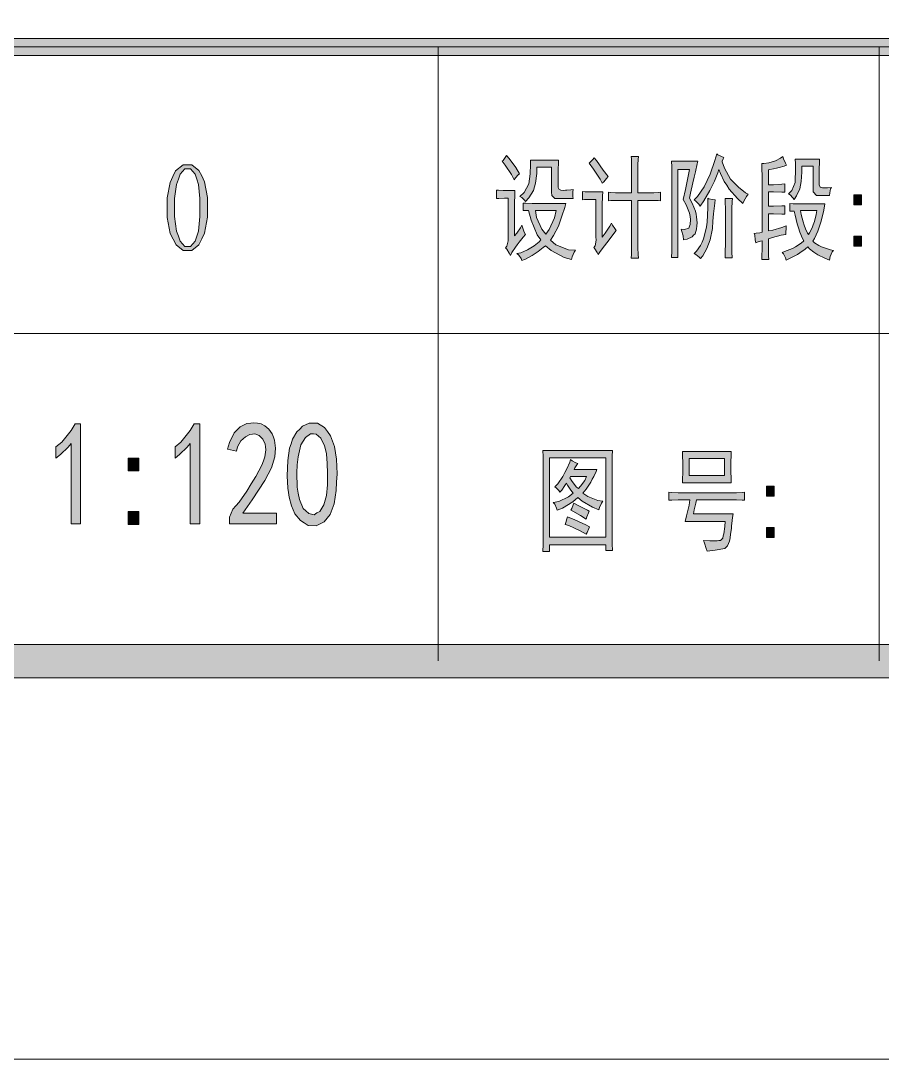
# Model space of a CAD drawing. Header units: millimetres. Extents: x 803 to 707111, y 130 to 2706464.
# Drawn here: x 701643 to 704239, y 2635190 to 2638319 of the extents above; entities that cross this region are included whole.
import ezdxf

# ---------------------------------------------------------------- set-up
doc = ezdxf.new("R2010")
doc.units = ezdxf.units.MM

msp = doc.modelspace()

# ---------------------------------------------------------------- hatches: boundary and pattern name
h = msp.add_hatch(color=0)
h.dxf.hatch_style = 2
h.paths.add_polyline_path([(699906.3, 2638214.7), (699906.3, 2638266.2), (705910.7, 2638266.2), (705910.7, 2638214.7)])
h = msp.add_hatch(color=0)
h.dxf.hatch_style = 2
h.paths.add_polyline_path([(703106.6, 2637913.3), (703114.8, 2637904.3), (703134.5, 2637876.8), (703146.1, 2637857.9), (703142.3, 2637854.5), (703134.1, 2637845.5), (703130.3, 2637840.3), (703121.7, 2637855.8), (703103.2, 2637883.7), (703093.8, 2637895.7), (703096.8, 2637898.3), (703103.2, 2637907.3)])
h = msp.add_hatch(color=0)
h.dxf.hatch_style = 2
h.paths.add_polyline_path([(703371.5, 2637906.4), (703378, 2637897.8), (703398.6, 2637869.5), (703412.8, 2637849.7), (703408.5, 2637844.2), (703399.9, 2637834.3), (703395.6, 2637829.6), (703389.1, 2637842.4), (703369.4, 2637872.5), (703356.1, 2637890.1), (703359.5, 2637893.5), (703367.3, 2637901.7)])
h = msp.add_hatch(color=0)
h.dxf.hatch_style = 2
h.paths.add_polyline_path([(703484, 2637801.2), (703484, 2637868.6), (703484, 2637881.9), (703483.2, 2637903), (703482.7, 2637910.7), (703504.2, 2637910.7), (703503.8, 2637901.7), (703502.9, 2637886.2), (703502.9, 2637879.4), (703502.9, 2637801.2), (703544.6, 2637801.2), (703550.6, 2637801.2), (703563.9, 2637801.7), (703571.2, 2637802.5), (703571.2, 2637776.8), (703563.5, 2637777.6), (703550.6, 2637778), (703545.9, 2637778), (703502.9, 2637778), (703502.9, 2637642.8), (703502.9, 2637634.6), (703503.8, 2637615.3), (703504.2, 2637603.7), (703482.7, 2637603.7), (703483.2, 2637615.3), (703484, 2637634.2), (703484, 2637641.5), (703484, 2637778), (703444.1, 2637778), (703436.8, 2637778), (703421.3, 2637777.6), (703414.1, 2637776.8), (703414.1, 2637802.5), (703421.3, 2637801.7), (703435.5, 2637801.2), (703442.4, 2637801.2)])
h = msp.add_hatch(color=0)
h.dxf.hatch_style = 2
h.paths.add_polyline_path([(703756.7, 2637894.4), (703763.5, 2637874.6), (703782.4, 2637842.4), (703794.4, 2637830), (703806.5, 2637817.5), (703827.1, 2637801.2), (703835.7, 2637796.9), (703830.5, 2637790.1), (703822.4, 2637775.9), (703819.4, 2637768.6), (703802.6, 2637784.1), (703778.1, 2637811.5), (703770.8, 2637823.6), (703763.1, 2637835.1), (703751.5, 2637859.2), (703747.2, 2637871.2), (703743.8, 2637861.3), (703733.5, 2637836.4), (703726.6, 2637821.8), (703719.7, 2637807.7), (703701.7, 2637776.8), (703690.5, 2637760.4), (703686.7, 2637766.5), (703677.2, 2637775.9), (703672.5, 2637779.3), (703682.8, 2637789.6), (703702.6, 2637818.8), (703712, 2637838.2), (703721, 2637857.5), (703735.2, 2637897.8), (703740.4, 2637918.4), (703744.2, 2637915.4), (703754.9, 2637909.9), (703761.4, 2637907.7), (703759.7, 2637903), (703757.1, 2637896.5)])
h = msp.add_hatch(color=0)
h.dxf.hatch_style = 2
h.paths.add_polyline_path([(703951.2, 2637883.7), (703943.9, 2637881.5), (703928.4, 2637877.2), (703920.2, 2637875.5), (703911.7, 2637873.4), (703900.1, 2637870.8), (703896.2, 2637869.9), (703896.2, 2637825.3), (703911.7, 2637825.3), (703936.6, 2637826.6), (703946, 2637828.3), (703946, 2637802.5), (703936.6, 2637802.9), (703911.7, 2637803.8), (703896.2, 2637803.8), (703896.2, 2637760.4), (703911.7, 2637760.4), (703936.6, 2637761.3), (703946, 2637761.7), (703946, 2637736.4), (703936.6, 2637736.8), (703911.7, 2637737.7), (703896.2, 2637737.7), (703896.2, 2637686.2), (703909.5, 2637688.7), (703936.6, 2637696.5), (703949.9, 2637701.2), (703949.4, 2637694.3), (703949, 2637681.4), (703949, 2637675.4), (703934.8, 2637672.9), (703908.7, 2637666), (703896.2, 2637661.7), (703896.2, 2637638.9), (703896.2, 2637630.8), (703896.6, 2637611), (703897.5, 2637599.9), (703876, 2637599.9), (703876.5, 2637611), (703876.9, 2637630.8), (703876.9, 2637638.9), (703876.9, 2637656.5), (703872.2, 2637655.3), (703862.3, 2637651.8), (703858, 2637649.7), (703856.7, 2637659.1), (703855, 2637673.3), (703853.7, 2637678), (703858.9, 2637678.9), (703870.4, 2637680.6), (703876.9, 2637682.3), (703876.9, 2637839), (703876.9, 2637850.2), (703876.5, 2637875.5), (703876, 2637888.8), (703882, 2637888.8), (703897.9, 2637891.4), (703907.4, 2637894.4), (703917.2, 2637897), (703933.1, 2637905.1), (703940, 2637910.7), (703942.1, 2637903), (703947.7, 2637889.7)])
h = msp.add_hatch(color=0)
h.dxf.hatch_style = 2
h.paths.add_polyline_path([(704050.3, 2637902.6), (704049.9, 2637892.3), (704049.5, 2637873.4), (704049.5, 2637864.8), (704049.5, 2637830.9), (704049.5, 2637824.8), (704052.5, 2637817.5), (704055.9, 2637816.7), (704059.4, 2637815.4), (704074.4, 2637815.8), (704086, 2637817.1), (704083.8, 2637812.4), (704081.3, 2637800.4), (704080.8, 2637793.1), (704049.5, 2637793.1), (704040.9, 2637793.1), (704031.4, 2637804.2), (704031, 2637815.8), (704031, 2637880.7), (703996.7, 2637880.7), (703996.7, 2637863.1), (703994.5, 2637834.7), (703992.8, 2637824), (703990.7, 2637813.3), (703980.8, 2637791.8), (703973.5, 2637780.6), (703969.6, 2637785.3), (703961.9, 2637794.4), (703957.2, 2637798.2), (703966.6, 2637807.7), (703976.9, 2637831.7), (703977.3, 2637846.3), (703977.8, 2637860.9), (703977.8, 2637888.8), (703977.3, 2637902.6)])
h = msp.add_hatch(color=0)
h.paths.add_polyline_path([(702145.3, 2637627.3), (702132.5, 2637627.3), (702111, 2637644.5), (702102, 2637661.3), (702093, 2637678), (702084.4, 2637726.1), (702084.4, 2637757), (702084.4, 2637785.8), (702093, 2637832.1), (702101.5, 2637849.7), (702109.7, 2637867.4), (702132, 2637885.4), (702145.3, 2637885.4), (702158.6, 2637885.4), (702180.1, 2637868.2), (702188.7, 2637851.5), (702196.9, 2637834.3), (702205.4, 2637787.1), (702205.4, 2637757), (702205.4, 2637727), (702196.9, 2637679.3), (702188.7, 2637662.1), (702180.1, 2637644.5), (702158.6, 2637627.3)])
h.paths.add_polyline_path([(702145.3, 2637873.4), (702137.2, 2637873.4), (702123.4, 2637857.5), (702117.9, 2637841.6), (702112.3, 2637825.7), (702106.7, 2637783.6), (702106.7, 2637757), (702106.7, 2637729.1), (702112.3, 2637685.7), (702117.9, 2637670.3), (702123.4, 2637654.8), (702137.2, 2637639.4), (702145.3, 2637639.4), (702154.4, 2637639.4), (702168.1, 2637654.8), (702173.2, 2637670.3), (702178.4, 2637685.7), (702183.1, 2637729.1), (702183.1, 2637757), (702183.1, 2637783.6), (702178.4, 2637825.7), (702173.7, 2637841.6), (702169, 2637857.5), (702154.8, 2637873.4)])
h = msp.add_hatch(color=0)
h.dxf.hatch_style = 2
h.paths.add_polyline_path([(703260.8, 2637783.6), (703252.2, 2637783.6), (703243.2, 2637793.1), (703242.7, 2637802.5), (703242.7, 2637878.1), (703198.1, 2637878.1), (703198.1, 2637859.2), (703194.7, 2637829.6), (703191.6, 2637818.8), (703188.2, 2637807.7), (703174, 2637785.3), (703163.7, 2637774.2), (703161.6, 2637778.9), (703153.4, 2637787.1), (703147.4, 2637790.1), (703159.9, 2637801.7), (703174.5, 2637828.3), (703176.2, 2637842.9), (703177.9, 2637857.9), (703179.2, 2637886.2), (703178.8, 2637899.6), (703263.8, 2637899.6), (703263.4, 2637891.4), (703262.9, 2637871.2), (703262.9, 2637859.2), (703262.9, 2637822.7), (703262.9, 2637817.1), (703265.5, 2637810.7), (703268.5, 2637809.8), (703271.1, 2637809), (703279.2, 2637808.1), (703284.4, 2637808.5), (703289.1, 2637809), (703300.7, 2637809.8), (703307.6, 2637810.7), (703306.3, 2637803.8), (703306.3, 2637790.1), (703307.6, 2637783.6)])
h = msp.add_hatch(color=0)
h.dxf.hatch_style = 2
h.paths.add_polyline_path([(703683.7, 2637895.7), (703681.5, 2637888.4), (703676, 2637864.3), (703672.5, 2637847.6), (703668.7, 2637831.3), (703661.8, 2637799.5), (703658.3, 2637784.9), (703666.1, 2637769.5), (703676, 2637745.4), (703678.1, 2637736.8), (703679.8, 2637728.2), (703681.1, 2637710.6), (703680.2, 2637701.2), (703679.8, 2637691.7), (703675.1, 2637677.6), (703670.8, 2637672.9), (703666.5, 2637668.1), (703651.5, 2637661.3), (703640.7, 2637659.1), (703639, 2637671.1), (703634.7, 2637687.5), (703633, 2637691.7), (703643.3, 2637690.5), (703656.2, 2637694.3), (703658.8, 2637699.9), (703660.9, 2637705.1), (703661.8, 2637720.1), (703660.1, 2637729.5), (703658.8, 2637739), (703648, 2637764.7), (703639, 2637780.6), (703645.9, 2637810.7), (703655.8, 2637855.8), (703658.3, 2637871.2), (703623.6, 2637871.2), (703623.6, 2637606.3), (703604.2, 2637606.3), (703605.1, 2637624.8), (703605.5, 2637656.5), (703605.5, 2637669.9), (703605.5, 2637830.9), (703605.5, 2637846.3), (703605.1, 2637878.9), (703604.2, 2637895.7)])
h = msp.add_hatch(color=0)
h.dxf.hatch_style = 2
h.paths.add_polyline_path([(703132, 2637807.7), (703131.5, 2637795.6), (703131.1, 2637768.6), (703131.1, 2637753.6), (703131.1, 2637671.1), (703137.6, 2637679.3), (703148.7, 2637695.6), (703153.4, 2637703.8), (703155.2, 2637696.9), (703159.9, 2637682.7), (703163.7, 2637675.4), (703156.9, 2637667.3), (703144.9, 2637651.8), (703139.3, 2637644.1), (703133.7, 2637636.8), (703123.4, 2637620.5), (703119.1, 2637611.9), (703115.2, 2637619.2), (703107.9, 2637630.8), (703103.6, 2637634.6), (703107.9, 2637640.2), (703111.8, 2637655.7), (703111.8, 2637666), (703111.8, 2637784.9), (703101.1, 2637784.9), (703083.5, 2637784.1), (703076.6, 2637783.6), (703076.6, 2637809), (703083, 2637808.5), (703096.8, 2637807.7), (703103.6, 2637807.7)])
h = msp.add_hatch(color=0)
h.dxf.hatch_style = 2
h.paths.add_polyline_path([(703396.9, 2637803.8), (703396, 2637790.9), (703395.6, 2637763.9), (703395.6, 2637749.7), (703395.6, 2637667.3), (703404.2, 2637678.9), (703417.9, 2637699.9), (703423.1, 2637709.4), (703426.1, 2637703.8), (703433.4, 2637693), (703437.2, 2637687.5), (703408.9, 2637649.7), (703402.5, 2637641.1), (703389.6, 2637623.5), (703383.6, 2637614.5), (703380.1, 2637620.5), (703373.3, 2637631.6), (703370.3, 2637636.4), (703373.7, 2637641.5), (703376.7, 2637657.8), (703376.3, 2637668.6), (703376.3, 2637780.6), (703362.5, 2637780.6), (703342.3, 2637780.2), (703335.9, 2637779.3), (703335.9, 2637805.1), (703344.1, 2637804.2), (703355.2, 2637803.8), (703358.2, 2637803.8)])
h = msp.add_hatch(color=0)
h.dxf.hatch_style = 2
h.paths.add_polyline_path([(703736.1, 2637779.3), (703734.3, 2637769.5), (703730.5, 2637737.3), (703729.2, 2637715.4), (703727.5, 2637693.5), (703721, 2637658.7), (703715.9, 2637645.8), (703710.7, 2637632.9), (703698.7, 2637611), (703691.4, 2637602.4), (703687.1, 2637607.2), (703677.2, 2637614.5), (703672.5, 2637617.5), (703679.8, 2637624.8), (703691.8, 2637641.9), (703696.1, 2637651.8), (703700.4, 2637661.7), (703706.9, 2637684.9), (703709.4, 2637698.2), (703711.6, 2637711.9), (703713.7, 2637755.3), (703713.7, 2637784.9), (703716.7, 2637782.8), (703727.9, 2637780.2)])
h = msp.add_hatch(color=0)
h.dxf.hatch_style = 2
h.paths.add_polyline_path([(703788, 2637783.6), (703786.7, 2637774.2), (703785.9, 2637753.6), (703785.9, 2637742.8), (703785.9, 2637652.2), (703785.9, 2637645.8), (703786.3, 2637622.2), (703786.7, 2637605), (703765.7, 2637605), (703766.1, 2637623.5), (703766.5, 2637647.5), (703766.5, 2637654), (703766.5, 2637742.8), (703766.5, 2637752.3), (703766.1, 2637772.9), (703765.7, 2637783.6)])
h = msp.add_hatch(color=0)
h.dxf.hatch_style = 2
h.paths.add_polyline_path([(704177, 2637764.7), (704153.8, 2637764.7), (704153.8, 2637794.4), (704177, 2637794.4)])
h = msp.add_hatch(color=0)
h.paths.add_polyline_path([(703157.3, 2637769.9), (703165.5, 2637769.5), (703183.9, 2637768.6), (703193.8, 2637768.6), (703285.2, 2637768.6), (703282.2, 2637756.6), (703273.7, 2637730), (703268.5, 2637715.4), (703263.4, 2637700.8), (703248.8, 2637672), (703239.7, 2637657.8), (703255.6, 2637643.7), (703293.4, 2637628.6), (703314.4, 2637628.2), (703310.6, 2637622.2), (703304.6, 2637608), (703302.4, 2637599.9), (703280.5, 2637605.9), (703241.5, 2637626.9), (703224.3, 2637641.5), (703217.8, 2637636.4), (703202, 2637624.3), (703192.9, 2637617.9), (703183.9, 2637611.5), (703164.2, 2637601.2), (703153.4, 2637596.9), (703151.3, 2637602.4), (703144, 2637612.7), (703138.4, 2637617.5), (703149.6, 2637620), (703170.6, 2637628.6), (703180.5, 2637634.6), (703190.4, 2637641.1), (703205, 2637653.1), (703210.1, 2637659.1), (703198.9, 2637674.6), (703180.9, 2637718.8), (703173.6, 2637747.1), (703157.3, 2637747.1)])
h.paths.add_polyline_path([(703225.6, 2637676.7), (703235.4, 2637690.5), (703251.3, 2637725.2), (703256.9, 2637747.1), (703193.8, 2637747.1), (703197.7, 2637726.1), (703213.1, 2637690.9)])
h = msp.add_hatch(color=0)
h.paths.add_polyline_path([(704066.7, 2637767.3), (704063.6, 2637748.4), (704055.5, 2637714.9), (704050.3, 2637700.3), (704045.2, 2637685.7), (704035.3, 2637663.4), (704030.2, 2637655.3), (704034.9, 2637650.5), (704047.8, 2637641.9), (704056.3, 2637638.1), (704064.9, 2637634.6), (704083, 2637628.6), (704092, 2637626.9), (704088.5, 2637622.6), (704082.1, 2637608.5), (704080, 2637598.2), (704066.2, 2637603.7), (704045.6, 2637613.6), (704039.2, 2637617.9), (704032.7, 2637622.2), (704020.3, 2637632.1), (704014.7, 2637637.7), (704007, 2637630.8), (703991.1, 2637619.6), (703983.4, 2637615.3), (703976.1, 2637611), (703959.3, 2637602.4), (703949.9, 2637598.2), (703948.2, 2637605), (703942.1, 2637616.6), (703937.9, 2637621.3), (703945.1, 2637623.5), (703960.6, 2637629.5), (703969.2, 2637633.4), (703977.8, 2637637.7), (703994.5, 2637649.2), (704002.7, 2637656.5), (703998.8, 2637663.4), (703990.7, 2637682.7), (703986.4, 2637695.6), (703982.5, 2637707.6), (703976.5, 2637733), (703974.3, 2637745.8), (703970.9, 2637745.8), (703964, 2637745.8), (703961, 2637745.8), (703961, 2637768.6), (703970.9, 2637767.7), (703988.9, 2637767.3), (703997.5, 2637767.3)])
h.paths.add_polyline_path([(703992.8, 2637747.1), (703994.5, 2637735.5), (704000.5, 2637713.6), (704004.4, 2637702.9), (704008.3, 2637692.6), (704014.3, 2637678.9), (704016.8, 2637675.4), (704020.3, 2637680.2), (704027.6, 2637694.8), (704031, 2637704.6), (704034.9, 2637714.1), (704040.5, 2637735.5), (704042.2, 2637747.1), (703997.5, 2637747.1)])
h = msp.add_hatch(color=0)
h.dxf.hatch_style = 2
h.paths.add_polyline_path([(704177, 2637640.2), (704153.8, 2637640.2), (704153.8, 2637669.9), (704177, 2637669.9)])
h = msp.add_hatch(color=0)
h.dxf.hatch_style = 2
h.paths.add_polyline_path([(701795, 2637045.2), (701786, 2637034), (701762.8, 2637012.1), (701749.1, 2637001.4), (701749.1, 2637034.9), (701766.7, 2637049.9), (701795, 2637084.7), (701806.6, 2637104.8), (701823.3, 2637104.8), (701823.3, 2636803.4), (701795, 2636803.4)])
h = msp.add_hatch(color=0)
h.dxf.hatch_style = 2
h.paths.add_polyline_path([(702153.9, 2637045.2), (702144.9, 2637034), (702121.7, 2637012.1), (702108, 2637001.4), (702108, 2637034.9), (702125.2, 2637049.9), (702153.9, 2637084.7), (702165.5, 2637104.8), (702182.3, 2637104.8), (702182.3, 2636803.4), (702153.9, 2636803.4)])
h = msp.add_hatch(color=0)
h.dxf.hatch_style = 2
h.paths.add_polyline_path([(702272, 2636810.7), (702272.4, 2636823.6), (702282.3, 2636847.2), (702291.3, 2636858), (702300.8, 2636868.3), (702323.9, 2636901.3), (702337.7, 2636923.7), (702351.9, 2636946), (702369.9, 2636980.3), (702374.2, 2636992.8), (702378.5, 2637005.2), (702381.5, 2637026.3), (702380.6, 2637034.9), (702379.3, 2637043.4), (702372.9, 2637058), (702367.3, 2637063.6), (702361.7, 2637069.6), (702348.4, 2637074.4), (702341.1, 2637073.5), (702333.8, 2637072.6), (702320.1, 2637065.3), (702313.2, 2637059.3), (702306.3, 2637053.3), (702296.5, 2637034.9), (702293, 2637022.4), (702266.4, 2637028), (702272, 2637048.2), (702286.2, 2637077.4), (702295.2, 2637086.4), (702303.8, 2637095.8), (702324.4, 2637105.7), (702336.4, 2637106.6), (702343.3, 2637107.4), (702356.1, 2637107), (702361.7, 2637105.7), (702367.3, 2637104.4), (702378.9, 2637098.4), (702384.9, 2637093.7), (702390.5, 2637088.5), (702400.4, 2637074.4), (702404.2, 2637064.5), (702408.1, 2637055), (702411.1, 2637031.8), (702409.8, 2637018.1), (702409, 2637004.8), (702398.2, 2636972.2), (702388.3, 2636953.3), (702378.5, 2636934.4), (702340.7, 2636875.6), (702312.4, 2636835.2), (702413.2, 2636835.2), (702413.2, 2636803.4), (702272, 2636803.4)])
h = msp.add_hatch(color=0)
h.paths.add_polyline_path([(702447.2, 2636970.9), (702447.6, 2636994.1), (702453.2, 2637031), (702457.5, 2637044.3), (702462.2, 2637058), (702475.1, 2637080.4), (702483.7, 2637088.9), (702491.8, 2637098), (702512.4, 2637106.6), (702524.9, 2637106.6), (702537.3, 2637106.6), (702558.4, 2637094.1), (702567.8, 2637081.2), (702576.8, 2637068.8), (702588.9, 2637036.6), (702591.4, 2637017.2), (702594.4, 2636997.9), (702596.1, 2636953.7), (702594.9, 2636928.8), (702594, 2636903.9), (702587.1, 2636863.1), (702581.1, 2636847.2), (702575.1, 2636831.8), (702557.1, 2636809.4), (702545.1, 2636803.4), (702533.5, 2636797.4), (702509.4, 2636798.7), (702497.4, 2636806), (702485.8, 2636813.7), (702468.6, 2636833.5), (702463.9, 2636845.5), (702459.2, 2636858), (702451.9, 2636883.7), (702449.7, 2636897.5), (702447.6, 2636910.8), (702446.3, 2636947.7)])
h.paths.add_polyline_path([(702476.4, 2636981.2), (702474.6, 2636957.1), (702475.9, 2636914.2), (702479.4, 2636895.3), (702482.8, 2636876.9), (702494.4, 2636849.8), (702502.6, 2636842.1), (702510.7, 2636834.3), (702527, 2636830.9), (702535.6, 2636836.1), (702543.8, 2636840.8), (702556.2, 2636860.1), (702560.1, 2636874.3), (702563.9, 2636888.9), (702567.8, 2636920.6), (702567.8, 2636937.4), (702567.8, 2636954.6), (702566.5, 2636985.9), (702565.7, 2636999.6), (702564.4, 2637013.8), (702558.4, 2637039.1), (702552.8, 2637050.7), (702547.6, 2637061.9), (702533.5, 2637073.9), (702524.9, 2637074.4), (702516.3, 2637074.8), (702500.8, 2637063.6), (702494, 2637052.5), (702487.5, 2637040.9), (702478.5, 2637005.7)])
h = msp.add_hatch(color=0)
h.dxf.hatch_style = 2
h.paths.add_polyline_path([(701998.5, 2636963.2), (701966.3, 2636963.2), (701966.3, 2637001.4), (701998.5, 2637001.4)])
h = msp.add_hatch(color=0)
h.paths.add_polyline_path([(703426.5, 2637024.1), (703425.6, 2637007.4), (703425.2, 2636970), (703425.2, 2636949.8), (703425.2, 2636805.2), (703425.2, 2636784.5), (703425.6, 2636743.3), (703426.5, 2636722.7), (703405.9, 2636722.7), (703405.9, 2636740.3), (703236.7, 2636740.3), (703236.7, 2636720.1), (703216.6, 2636720.1), (703217, 2636741.2), (703217.4, 2636784.5), (703217.4, 2636806.9), (703217.4, 2636949.8), (703217.4, 2636969.6), (703217, 2637006.5), (703216.6, 2637024.1)])
h.paths.add_polyline_path([(703405.9, 2636763.5), (703405.9, 2637002.7), (703236.7, 2637002.7), (703236.7, 2636763.5)])
h = msp.add_hatch(color=0)
h.paths.add_polyline_path([(703321.7, 2636985), (703318.7, 2636981.2), (703313.2, 2636972.2), (703310.6, 2636967.4), (703378.8, 2636967.4), (703376.7, 2636961.4), (703370.3, 2636946.4), (703365.5, 2636937.8), (703360.8, 2636928.8), (703346.6, 2636908.2), (703337.2, 2636895.7), (703352.2, 2636885.9), (703382.3, 2636873.4), (703396.9, 2636871.7), (703393.4, 2636865.3), (703387.4, 2636852.8), (703384.9, 2636845.9), (703366, 2636853.2), (703334.6, 2636871.7), (703321.7, 2636882.4), (703307.1, 2636869.6), (703275.8, 2636850.7), (703259.1, 2636844.7), (703257.8, 2636850.7), (703252.2, 2636862.3), (703247.9, 2636867.4), (703264.2, 2636870.8), (703293.8, 2636885), (703307.6, 2636895.7), (703300.7, 2636904.8), (703290.4, 2636919.4), (703287.4, 2636925.8), (703283.1, 2636918.9), (703273.2, 2636905.2), (703268.1, 2636898.8), (703264.6, 2636903.9), (703256.9, 2636912.1), (703253, 2636914.6), (703261.6, 2636924.1), (703276.2, 2636945.5), (703282.2, 2636957.6), (703288.7, 2636969.2), (703297.3, 2636988.9), (703299.4, 2636997.1), (703304.6, 2636993.6), (703315.7, 2636987.6)])
h.paths.add_polyline_path([(703297.7, 2636941.7), (703305, 2636930.5), (703318.3, 2636914.2), (703323.9, 2636909.5), (703330.3, 2636916.4), (703342.8, 2636934.4), (703348.4, 2636946), (703299.4, 2636946)])
h = msp.add_hatch(color=0)
h.paths.add_polyline_path([(703784.1, 2637021.5), (703783.7, 2637011.2), (703782.9, 2636988.5), (703782.9, 2636975.6), (703782.9, 2636962.7), (703783.7, 2636938.2), (703784.1, 2636927.1), (703637.3, 2636927.1), (703637.7, 2636936.5), (703638.2, 2636958.9), (703638.2, 2636971.7), (703638.2, 2636985), (703637.7, 2637010), (703637.3, 2637021.5)])
h.paths.add_polyline_path([(703764, 2636948.6), (703764, 2637000.1), (703657.5, 2637000.1), (703657.5, 2636948.6)])
h = msp.add_hatch(color=0)
h.dxf.hatch_style = 2
h.paths.add_polyline_path([(703913.8, 2636886.3), (703890.6, 2636886.3), (703890.6, 2636916.4), (703913.8, 2636916.4)])
h = msp.add_hatch(color=0)
h.dxf.hatch_style = 2
h.paths.add_polyline_path([(703790.2, 2636897), (703799.6, 2636897), (703817.2, 2636897.9), (703824.5, 2636898.8), (703824.5, 2636874.3), (703817.2, 2636875.1), (703799.6, 2636875.6), (703790.2, 2636875.6), (703679.8, 2636875.6), (703677.7, 2636866.1), (703672.9, 2636845.1), (703670.4, 2636833.9), (703790.2, 2636833.9), (703788.4, 2636822.8), (703786.3, 2636804.7), (703785.4, 2636797.4), (703785, 2636789.7), (703782.4, 2636772.1), (703781.1, 2636761.4), (703779.4, 2636751.1), (703773.4, 2636736.9), (703768.7, 2636733), (703764.4, 2636729.2), (703735.6, 2636723.6), (703711.2, 2636721.4), (703709, 2636729.2), (703703.9, 2636744.6), (703700.9, 2636752.8), (703719.3, 2636751.9), (703742.1, 2636751.9), (703747.2, 2636752.8), (703751.9, 2636753.2), (703758.4, 2636760.5), (703759.7, 2636766.9), (703761.4, 2636773.4), (703764.4, 2636795.3), (703765.7, 2636810.7), (703645, 2636810.7), (703649.8, 2636827), (703657.1, 2636859.3), (703659.2, 2636875.6), (703635.2, 2636875.6), (703624.4, 2636875.6), (703604.7, 2636875.1), (703595.7, 2636874.3), (703595.7, 2636898.8), (703604.7, 2636897.9), (703624.4, 2636897), (703635.2, 2636897)])
h = msp.add_hatch(color=0)
h.dxf.hatch_style = 2
h.paths.add_polyline_path([(701998.5, 2636801.7), (701966.3, 2636801.7), (701966.3, 2636840.4), (701998.5, 2636840.4)])
h = msp.add_hatch(color=0)
h.dxf.hatch_style = 2
h.paths.add_polyline_path([(703309.7, 2636866.1), (703326.9, 2636856.7), (703350.5, 2636844.7), (703356.5, 2636841.6), (703353.9, 2636836.5), (703349.2, 2636824), (703347.1, 2636817.6), (703329.9, 2636828.3), (703306.7, 2636841.6), (703300.7, 2636844.7), (703303.3, 2636849.4), (703307.6, 2636860.1)])
h = msp.add_hatch(color=0)
h.dxf.hatch_style = 2
h.paths.add_polyline_path([(703290.4, 2636824), (703312.7, 2636815.5), (703346.2, 2636800.4), (703357.4, 2636794.4), (703354.8, 2636789.3), (703349.6, 2636777.7), (703347.1, 2636771.7), (703326.5, 2636782.8), (703294.7, 2636797.9), (703283.5, 2636801.3), (703285.2, 2636806.9), (703289.1, 2636818)])
h = msp.add_hatch(color=0)
h.dxf.hatch_style = 2
h.paths.add_polyline_path([(703913.8, 2636762.2), (703890.6, 2636762.2), (703890.6, 2636791.8), (703913.8, 2636791.8)])
h = msp.add_hatch(color=0)
h.dxf.hatch_style = 2
h.paths.add_polyline_path([(609149.4, 2636339.7), (609249, 2636439.8), (705860.9, 2636439.8), (705960.9, 2636339.7)])

# ---------------------------------------------------------------- linework, layer by layer
at = {"color": 0, "lineweight": 0}
for points in [[(707110.7, 2635190), (707110.7, 2706463.7), (606199.4, 2706463.7), (606199.4, 2635190)], [(699906.3, 2638214.7), (699906.3, 2638266.2), (705910.7, 2638266.2), (705910.7, 2638214.7)], [(703106.6, 2637913.3), (703114.8, 2637904.3), (703134.5, 2637876.8), (703146.1, 2637857.9), (703142.3, 2637854.5), (703134.1, 2637845.5), (703130.3, 2637840.3), (703121.7, 2637855.8), (703103.2, 2637883.7), (703093.8, 2637895.7), (703096.8, 2637898.3), (703103.2, 2637907.3)], [(703371.5, 2637906.4), (703378, 2637897.8), (703398.6, 2637869.5), (703412.8, 2637849.7), (703408.5, 2637844.2), (703399.9, 2637834.3), (703395.6, 2637829.6), (703389.1, 2637842.4), (703369.4, 2637872.5), (703356.1, 2637890.1), (703359.5, 2637893.5), (703367.3, 2637901.7)], [(703484, 2637801.2), (703484, 2637868.6), (703484, 2637881.9), (703483.2, 2637903), (703482.7, 2637910.7), (703504.2, 2637910.7), (703503.8, 2637901.7), (703502.9, 2637886.2), (703502.9, 2637879.4), (703502.9, 2637801.2), (703544.6, 2637801.2), (703550.6, 2637801.2), (703563.9, 2637801.7), (703571.2, 2637802.5), (703571.2, 2637776.8), (703563.5, 2637777.6), (703550.6, 2637778), (703545.9, 2637778), (703502.9, 2637778), (703502.9, 2637642.8), (703502.9, 2637634.6), (703503.8, 2637615.3), (703504.2, 2637603.7), (703482.7, 2637603.7), (703483.2, 2637615.3), (703484, 2637634.2), (703484, 2637641.5), (703484, 2637778), (703444.1, 2637778), (703436.8, 2637778), (703421.3, 2637777.6), (703414.1, 2637776.8), (703414.1, 2637802.5), (703421.3, 2637801.7), (703435.5, 2637801.2), (703442.4, 2637801.2)], [(703756.7, 2637894.4), (703763.5, 2637874.6), (703782.4, 2637842.4), (703794.4, 2637830), (703806.5, 2637817.5), (703827.1, 2637801.2), (703835.7, 2637796.9), (703830.5, 2637790.1), (703822.4, 2637775.9), (703819.4, 2637768.6), (703802.6, 2637784.1), (703778.1, 2637811.5), (703770.8, 2637823.6), (703763.1, 2637835.1), (703751.5, 2637859.2), (703747.2, 2637871.2), (703743.8, 2637861.3), (703733.5, 2637836.4), (703726.6, 2637821.8), (703719.7, 2637807.7), (703701.7, 2637776.8), (703690.5, 2637760.4), (703686.7, 2637766.5), (703677.2, 2637775.9), (703672.5, 2637779.3), (703682.8, 2637789.6), (703702.6, 2637818.8), (703712, 2637838.2), (703721, 2637857.5), (703735.2, 2637897.8), (703740.4, 2637918.4), (703744.2, 2637915.4), (703754.9, 2637909.9), (703761.4, 2637907.7), (703759.7, 2637903), (703757.1, 2637896.5)], [(703951.2, 2637883.7), (703943.9, 2637881.5), (703928.4, 2637877.2), (703920.2, 2637875.5), (703911.7, 2637873.4), (703900.1, 2637870.8), (703896.2, 2637869.9), (703896.2, 2637825.3), (703911.7, 2637825.3), (703936.6, 2637826.6), (703946, 2637828.3), (703946, 2637802.5), (703936.6, 2637802.9), (703911.7, 2637803.8), (703896.2, 2637803.8), (703896.2, 2637760.4), (703911.7, 2637760.4), (703936.6, 2637761.3), (703946, 2637761.7), (703946, 2637736.4), (703936.6, 2637736.8), (703911.7, 2637737.7), (703896.2, 2637737.7), (703896.2, 2637686.2), (703909.5, 2637688.7), (703936.6, 2637696.5), (703949.9, 2637701.2), (703949.4, 2637694.3), (703949, 2637681.4), (703949, 2637675.4), (703934.8, 2637672.9), (703908.7, 2637666), (703896.2, 2637661.7), (703896.2, 2637638.9), (703896.2, 2637630.8), (703896.6, 2637611), (703897.5, 2637599.9), (703876, 2637599.9), (703876.5, 2637611), (703876.9, 2637630.8), (703876.9, 2637638.9), (703876.9, 2637656.5), (703872.2, 2637655.3), (703862.3, 2637651.8), (703858, 2637649.7), (703856.7, 2637659.1), (703855, 2637673.3), (703853.7, 2637678), (703858.9, 2637678.9), (703870.4, 2637680.6), (703876.9, 2637682.3), (703876.9, 2637839), (703876.9, 2637850.2), (703876.5, 2637875.5), (703876, 2637888.8), (703882, 2637888.8), (703897.9, 2637891.4), (703907.4, 2637894.4), (703917.2, 2637897), (703933.1, 2637905.1), (703940, 2637910.7), (703942.1, 2637903), (703947.7, 2637889.7)], [(704050.3, 2637902.6), (704049.9, 2637892.3), (704049.5, 2637873.4), (704049.5, 2637864.8), (704049.5, 2637830.9), (704049.5, 2637824.8), (704052.5, 2637817.5), (704055.9, 2637816.7), (704059.4, 2637815.4), (704074.4, 2637815.8), (704086, 2637817.1), (704083.8, 2637812.4), (704081.3, 2637800.4), (704080.8, 2637793.1), (704049.5, 2637793.1), (704040.9, 2637793.1), (704031.4, 2637804.2), (704031, 2637815.8), (704031, 2637880.7), (703996.7, 2637880.7), (703996.7, 2637863.1), (703994.5, 2637834.7), (703992.8, 2637824), (703990.7, 2637813.3), (703980.8, 2637791.8), (703973.5, 2637780.6), (703969.6, 2637785.3), (703961.9, 2637794.4), (703957.2, 2637798.2), (703966.6, 2637807.7), (703976.9, 2637831.7), (703977.3, 2637846.3), (703977.8, 2637860.9), (703977.8, 2637888.8), (703977.3, 2637902.6)], [(702145.3, 2637627.3), (702132.5, 2637627.3), (702111, 2637644.5), (702102, 2637661.3), (702093, 2637678), (702084.4, 2637726.1), (702084.4, 2637757), (702084.4, 2637785.8), (702093, 2637832.1), (702101.5, 2637849.7), (702109.7, 2637867.4), (702132, 2637885.4), (702145.3, 2637885.4), (702158.6, 2637885.4), (702180.1, 2637868.2), (702188.7, 2637851.5), (702196.9, 2637834.3), (702205.4, 2637787.1), (702205.4, 2637757), (702205.4, 2637727), (702196.9, 2637679.3), (702188.7, 2637662.1), (702180.1, 2637644.5), (702158.6, 2637627.3)], [(702145.3, 2637873.4), (702137.2, 2637873.4), (702123.4, 2637857.5), (702117.9, 2637841.6), (702112.3, 2637825.7), (702106.7, 2637783.6), (702106.7, 2637757), (702106.7, 2637729.1), (702112.3, 2637685.7), (702117.9, 2637670.3), (702123.4, 2637654.8), (702137.2, 2637639.4), (702145.3, 2637639.4), (702154.4, 2637639.4), (702168.1, 2637654.8), (702173.2, 2637670.3), (702178.4, 2637685.7), (702183.1, 2637729.1), (702183.1, 2637757), (702183.1, 2637783.6), (702178.4, 2637825.7), (702173.7, 2637841.6), (702169, 2637857.5), (702154.8, 2637873.4)], [(703260.8, 2637783.6), (703252.2, 2637783.6), (703243.2, 2637793.1), (703242.7, 2637802.5), (703242.7, 2637878.1), (703198.1, 2637878.1), (703198.1, 2637859.2), (703194.7, 2637829.6), (703191.6, 2637818.8), (703188.2, 2637807.7), (703174, 2637785.3), (703163.7, 2637774.2), (703161.6, 2637778.9), (703153.4, 2637787.1), (703147.4, 2637790.1), (703159.9, 2637801.7), (703174.5, 2637828.3), (703176.2, 2637842.9), (703177.9, 2637857.9), (703179.2, 2637886.2), (703178.8, 2637899.6), (703263.8, 2637899.6), (703263.4, 2637891.4), (703262.9, 2637871.2), (703262.9, 2637859.2), (703262.9, 2637822.7), (703262.9, 2637817.1), (703265.5, 2637810.7), (703268.5, 2637809.8), (703271.1, 2637809), (703279.2, 2637808.1), (703284.4, 2637808.5), (703289.1, 2637809), (703300.7, 2637809.8), (703307.6, 2637810.7), (703306.3, 2637803.8), (703306.3, 2637790.1), (703307.6, 2637783.6)], [(703683.7, 2637895.7), (703681.5, 2637888.4), (703676, 2637864.3), (703672.5, 2637847.6), (703668.7, 2637831.3), (703661.8, 2637799.5), (703658.3, 2637784.9), (703666.1, 2637769.5), (703676, 2637745.4), (703678.1, 2637736.8), (703679.8, 2637728.2), (703681.1, 2637710.6), (703680.2, 2637701.2), (703679.8, 2637691.7), (703675.1, 2637677.6), (703670.8, 2637672.9), (703666.5, 2637668.1), (703651.5, 2637661.3), (703640.7, 2637659.1), (703639, 2637671.1), (703634.7, 2637687.5), (703633, 2637691.7), (703643.3, 2637690.5), (703656.2, 2637694.3), (703658.8, 2637699.9), (703660.9, 2637705.1), (703661.8, 2637720.1), (703660.1, 2637729.5), (703658.8, 2637739), (703648, 2637764.7), (703639, 2637780.6), (703645.9, 2637810.7), (703655.8, 2637855.8), (703658.3, 2637871.2), (703623.6, 2637871.2), (703623.6, 2637606.3), (703604.2, 2637606.3), (703605.1, 2637624.8), (703605.5, 2637656.5), (703605.5, 2637669.9), (703605.5, 2637830.9), (703605.5, 2637846.3), (703605.1, 2637878.9), (703604.2, 2637895.7)], [(703132, 2637807.7), (703131.5, 2637795.6), (703131.1, 2637768.6), (703131.1, 2637753.6), (703131.1, 2637671.1), (703137.6, 2637679.3), (703148.7, 2637695.6), (703153.4, 2637703.8), (703155.2, 2637696.9), (703159.9, 2637682.7), (703163.7, 2637675.4), (703156.9, 2637667.3), (703144.9, 2637651.8), (703139.3, 2637644.1), (703133.7, 2637636.8), (703123.4, 2637620.5), (703119.1, 2637611.9), (703115.2, 2637619.2), (703107.9, 2637630.8), (703103.6, 2637634.6), (703107.9, 2637640.2), (703111.8, 2637655.7), (703111.8, 2637666), (703111.8, 2637784.9), (703101.1, 2637784.9), (703083.5, 2637784.1), (703076.6, 2637783.6), (703076.6, 2637809), (703083, 2637808.5), (703096.8, 2637807.7), (703103.6, 2637807.7)], [(703396.9, 2637803.8), (703396, 2637790.9), (703395.6, 2637763.9), (703395.6, 2637749.7), (703395.6, 2637667.3), (703404.2, 2637678.9), (703417.9, 2637699.9), (703423.1, 2637709.4), (703426.1, 2637703.8), (703433.4, 2637693), (703437.2, 2637687.5), (703408.9, 2637649.7), (703402.5, 2637641.1), (703389.6, 2637623.5), (703383.6, 2637614.5), (703380.1, 2637620.5), (703373.3, 2637631.6), (703370.3, 2637636.4), (703373.7, 2637641.5), (703376.7, 2637657.8), (703376.3, 2637668.6), (703376.3, 2637780.6), (703362.5, 2637780.6), (703342.3, 2637780.2), (703335.9, 2637779.3), (703335.9, 2637805.1), (703344.1, 2637804.2), (703355.2, 2637803.8), (703358.2, 2637803.8)], [(703736.1, 2637779.3), (703734.3, 2637769.5), (703730.5, 2637737.3), (703729.2, 2637715.4), (703727.5, 2637693.5), (703721, 2637658.7), (703715.9, 2637645.8), (703710.7, 2637632.9), (703698.7, 2637611), (703691.4, 2637602.4), (703687.1, 2637607.2), (703677.2, 2637614.5), (703672.5, 2637617.5), (703679.8, 2637624.8), (703691.8, 2637641.9), (703696.1, 2637651.8), (703700.4, 2637661.7), (703706.9, 2637684.9), (703709.4, 2637698.2), (703711.6, 2637711.9), (703713.7, 2637755.3), (703713.7, 2637784.9), (703716.7, 2637782.8), (703727.9, 2637780.2)], [(703788, 2637783.6), (703786.7, 2637774.2), (703785.9, 2637753.6), (703785.9, 2637742.8), (703785.9, 2637652.2), (703785.9, 2637645.8), (703786.3, 2637622.2), (703786.7, 2637605), (703765.7, 2637605), (703766.1, 2637623.5), (703766.5, 2637647.5), (703766.5, 2637654), (703766.5, 2637742.8), (703766.5, 2637752.3), (703766.1, 2637772.9), (703765.7, 2637783.6)], [(704177, 2637764.7), (704153.8, 2637764.7), (704153.8, 2637794.4), (704177, 2637794.4)], [(703157.3, 2637769.9), (703165.5, 2637769.5), (703183.9, 2637768.6), (703193.8, 2637768.6), (703285.2, 2637768.6), (703282.2, 2637756.6), (703273.7, 2637730), (703268.5, 2637715.4), (703263.4, 2637700.8), (703248.8, 2637672), (703239.7, 2637657.8), (703255.6, 2637643.7), (703293.4, 2637628.6), (703314.4, 2637628.2), (703310.6, 2637622.2), (703304.6, 2637608), (703302.4, 2637599.9), (703280.5, 2637605.9), (703241.5, 2637626.9), (703224.3, 2637641.5), (703217.8, 2637636.4), (703202, 2637624.3), (703192.9, 2637617.9), (703183.9, 2637611.5), (703164.2, 2637601.2), (703153.4, 2637596.9), (703151.3, 2637602.4), (703144, 2637612.7), (703138.4, 2637617.5), (703149.6, 2637620), (703170.6, 2637628.6), (703180.5, 2637634.6), (703190.4, 2637641.1), (703205, 2637653.1), (703210.1, 2637659.1), (703198.9, 2637674.6), (703180.9, 2637718.8), (703173.6, 2637747.1), (703157.3, 2637747.1)], [(703225.6, 2637676.7), (703235.4, 2637690.5), (703251.3, 2637725.2), (703256.9, 2637747.1), (703193.8, 2637747.1), (703197.7, 2637726.1), (703213.1, 2637690.9)], [(704066.7, 2637767.3), (704063.6, 2637748.4), (704055.5, 2637714.9), (704050.3, 2637700.3), (704045.2, 2637685.7), (704035.3, 2637663.4), (704030.2, 2637655.3), (704034.9, 2637650.5), (704047.8, 2637641.9), (704056.3, 2637638.1), (704064.9, 2637634.6), (704083, 2637628.6), (704092, 2637626.9), (704088.5, 2637622.6), (704082.1, 2637608.5), (704080, 2637598.2), (704066.2, 2637603.7), (704045.6, 2637613.6), (704039.2, 2637617.9), (704032.7, 2637622.2), (704020.3, 2637632.1), (704014.7, 2637637.7), (704007, 2637630.8), (703991.1, 2637619.6), (703983.4, 2637615.3), (703976.1, 2637611), (703959.3, 2637602.4), (703949.9, 2637598.2), (703948.2, 2637605), (703942.1, 2637616.6), (703937.9, 2637621.3), (703945.1, 2637623.5), (703960.6, 2637629.5), (703969.2, 2637633.4), (703977.8, 2637637.7), (703994.5, 2637649.2), (704002.7, 2637656.5), (703998.8, 2637663.4), (703990.7, 2637682.7), (703986.4, 2637695.6), (703982.5, 2637707.6), (703976.5, 2637733), (703974.3, 2637745.8), (703970.9, 2637745.8), (703964, 2637745.8), (703961, 2637745.8), (703961, 2637768.6), (703970.9, 2637767.7), (703988.9, 2637767.3), (703997.5, 2637767.3)], [(703992.8, 2637747.1), (703994.5, 2637735.5), (704000.5, 2637713.6), (704004.4, 2637702.9), (704008.3, 2637692.6), (704014.3, 2637678.9), (704016.8, 2637675.4), (704020.3, 2637680.2), (704027.6, 2637694.8), (704031, 2637704.6), (704034.9, 2637714.1), (704040.5, 2637735.5), (704042.2, 2637747.1), (703997.5, 2637747.1)], [(704177, 2637640.2), (704153.8, 2637640.2), (704153.8, 2637669.9), (704177, 2637669.9)], [(701795, 2637045.2), (701786, 2637034), (701762.8, 2637012.1), (701749.1, 2637001.4), (701749.1, 2637034.9), (701766.7, 2637049.9), (701795, 2637084.7), (701806.6, 2637104.8), (701823.3, 2637104.8), (701823.3, 2636803.4), (701795, 2636803.4)], [(702153.9, 2637045.2), (702144.9, 2637034), (702121.7, 2637012.1), (702108, 2637001.4), (702108, 2637034.9), (702125.2, 2637049.9), (702153.9, 2637084.7), (702165.5, 2637104.8), (702182.3, 2637104.8), (702182.3, 2636803.4), (702153.9, 2636803.4)], [(702272, 2636810.7), (702272.4, 2636823.6), (702282.3, 2636847.2), (702291.3, 2636858), (702300.8, 2636868.3), (702323.9, 2636901.3), (702337.7, 2636923.7), (702351.9, 2636946), (702369.9, 2636980.3), (702374.2, 2636992.8), (702378.5, 2637005.2), (702381.5, 2637026.3), (702380.6, 2637034.9), (702379.3, 2637043.4), (702372.9, 2637058), (702367.3, 2637063.6), (702361.7, 2637069.6), (702348.4, 2637074.4), (702341.1, 2637073.5), (702333.8, 2637072.6), (702320.1, 2637065.3), (702313.2, 2637059.3), (702306.3, 2637053.3), (702296.5, 2637034.9), (702293, 2637022.4), (702266.4, 2637028), (702272, 2637048.2), (702286.2, 2637077.4), (702295.2, 2637086.4), (702303.8, 2637095.8), (702324.4, 2637105.7), (702336.4, 2637106.6), (702343.3, 2637107.4), (702356.1, 2637107), (702361.7, 2637105.7), (702367.3, 2637104.4), (702378.9, 2637098.4), (702384.9, 2637093.7), (702390.5, 2637088.5), (702400.4, 2637074.4), (702404.2, 2637064.5), (702408.1, 2637055), (702411.1, 2637031.8), (702409.8, 2637018.1), (702409, 2637004.8), (702398.2, 2636972.2), (702388.3, 2636953.3), (702378.5, 2636934.4), (702340.7, 2636875.6), (702312.4, 2636835.2), (702413.2, 2636835.2), (702413.2, 2636803.4), (702272, 2636803.4)], [(702447.2, 2636970.9), (702447.6, 2636994.1), (702453.2, 2637031), (702457.5, 2637044.3), (702462.2, 2637058), (702475.1, 2637080.4), (702483.7, 2637088.9), (702491.8, 2637098), (702512.4, 2637106.6), (702524.9, 2637106.6), (702537.3, 2637106.6), (702558.4, 2637094.1), (702567.8, 2637081.2), (702576.8, 2637068.8), (702588.9, 2637036.6), (702591.4, 2637017.2), (702594.4, 2636997.9), (702596.1, 2636953.7), (702594.9, 2636928.8), (702594, 2636903.9), (702587.1, 2636863.1), (702581.1, 2636847.2), (702575.1, 2636831.8), (702557.1, 2636809.4), (702545.1, 2636803.4), (702533.5, 2636797.4), (702509.4, 2636798.7), (702497.4, 2636806), (702485.8, 2636813.7), (702468.6, 2636833.5), (702463.9, 2636845.5), (702459.2, 2636858), (702451.9, 2636883.7), (702449.7, 2636897.5), (702447.6, 2636910.8), (702446.3, 2636947.7)], [(702476.4, 2636981.2), (702474.6, 2636957.1), (702475.9, 2636914.2), (702479.4, 2636895.3), (702482.8, 2636876.9), (702494.4, 2636849.8), (702502.6, 2636842.1), (702510.7, 2636834.3), (702527, 2636830.9), (702535.6, 2636836.1), (702543.8, 2636840.8), (702556.2, 2636860.1), (702560.1, 2636874.3), (702563.9, 2636888.9), (702567.8, 2636920.6), (702567.8, 2636937.4), (702567.8, 2636954.6), (702566.5, 2636985.9), (702565.7, 2636999.6), (702564.4, 2637013.8), (702558.4, 2637039.1), (702552.8, 2637050.7), (702547.6, 2637061.9), (702533.5, 2637073.9), (702524.9, 2637074.4), (702516.3, 2637074.8), (702500.8, 2637063.6), (702494, 2637052.5), (702487.5, 2637040.9), (702478.5, 2637005.7)], [(701998.5, 2636963.2), (701966.3, 2636963.2), (701966.3, 2637001.4), (701998.5, 2637001.4)], [(703426.5, 2637024.1), (703425.6, 2637007.4), (703425.2, 2636970), (703425.2, 2636949.8), (703425.2, 2636805.2), (703425.2, 2636784.5), (703425.6, 2636743.3), (703426.5, 2636722.7), (703405.9, 2636722.7), (703405.9, 2636740.3), (703236.7, 2636740.3), (703236.7, 2636720.1), (703216.6, 2636720.1), (703217, 2636741.2), (703217.4, 2636784.5), (703217.4, 2636806.9), (703217.4, 2636949.8), (703217.4, 2636969.6), (703217, 2637006.5), (703216.6, 2637024.1)], [(703405.9, 2636763.5), (703405.9, 2637002.7), (703236.7, 2637002.7), (703236.7, 2636763.5)], [(703321.7, 2636985), (703318.7, 2636981.2), (703313.2, 2636972.2), (703310.6, 2636967.4), (703378.8, 2636967.4), (703376.7, 2636961.4), (703370.3, 2636946.4), (703365.5, 2636937.8), (703360.8, 2636928.8), (703346.6, 2636908.2), (703337.2, 2636895.7), (703352.2, 2636885.9), (703382.3, 2636873.4), (703396.9, 2636871.7), (703393.4, 2636865.3), (703387.4, 2636852.8), (703384.9, 2636845.9), (703366, 2636853.2), (703334.6, 2636871.7), (703321.7, 2636882.4), (703307.1, 2636869.6), (703275.8, 2636850.7), (703259.1, 2636844.7), (703257.8, 2636850.7), (703252.2, 2636862.3), (703247.9, 2636867.4), (703264.2, 2636870.8), (703293.8, 2636885), (703307.6, 2636895.7), (703300.7, 2636904.8), (703290.4, 2636919.4), (703287.4, 2636925.8), (703283.1, 2636918.9), (703273.2, 2636905.2), (703268.1, 2636898.8), (703264.6, 2636903.9), (703256.9, 2636912.1), (703253, 2636914.6), (703261.6, 2636924.1), (703276.2, 2636945.5), (703282.2, 2636957.6), (703288.7, 2636969.2), (703297.3, 2636988.9), (703299.4, 2636997.1), (703304.6, 2636993.6), (703315.7, 2636987.6)], [(703784.1, 2637021.5), (703783.7, 2637011.2), (703782.9, 2636988.5), (703782.9, 2636975.6), (703782.9, 2636962.7), (703783.7, 2636938.2), (703784.1, 2636927.1), (703637.3, 2636927.1), (703637.7, 2636936.5), (703638.2, 2636958.9), (703638.2, 2636971.7), (703638.2, 2636985), (703637.7, 2637010), (703637.3, 2637021.5)], [(703764, 2636948.6), (703764, 2637000.1), (703657.5, 2637000.1), (703657.5, 2636948.6)], [(703297.7, 2636941.7), (703305, 2636930.5), (703318.3, 2636914.2), (703323.9, 2636909.5), (703330.3, 2636916.4), (703342.8, 2636934.4), (703348.4, 2636946), (703299.4, 2636946)], [(703913.8, 2636886.3), (703890.6, 2636886.3), (703890.6, 2636916.4), (703913.8, 2636916.4)], [(703790.2, 2636897), (703799.6, 2636897), (703817.2, 2636897.9), (703824.5, 2636898.8), (703824.5, 2636874.3), (703817.2, 2636875.1), (703799.6, 2636875.6), (703790.2, 2636875.6), (703679.8, 2636875.6), (703677.7, 2636866.1), (703672.9, 2636845.1), (703670.4, 2636833.9), (703790.2, 2636833.9), (703788.4, 2636822.8), (703786.3, 2636804.7), (703785.4, 2636797.4), (703785, 2636789.7), (703782.4, 2636772.1), (703781.1, 2636761.4), (703779.4, 2636751.1), (703773.4, 2636736.9), (703768.7, 2636733), (703764.4, 2636729.2), (703735.6, 2636723.6), (703711.2, 2636721.4), (703709, 2636729.2), (703703.9, 2636744.6), (703700.9, 2636752.8), (703719.3, 2636751.9), (703742.1, 2636751.9), (703747.2, 2636752.8), (703751.9, 2636753.2), (703758.4, 2636760.5), (703759.7, 2636766.9), (703761.4, 2636773.4), (703764.4, 2636795.3), (703765.7, 2636810.7), (703645, 2636810.7), (703649.8, 2636827), (703657.1, 2636859.3), (703659.2, 2636875.6), (703635.2, 2636875.6), (703624.4, 2636875.6), (703604.7, 2636875.1), (703595.7, 2636874.3), (703595.7, 2636898.8), (703604.7, 2636897.9), (703624.4, 2636897), (703635.2, 2636897)], [(701998.5, 2636801.7), (701966.3, 2636801.7), (701966.3, 2636840.4), (701998.5, 2636840.4)], [(703309.7, 2636866.1), (703326.9, 2636856.7), (703350.5, 2636844.7), (703356.5, 2636841.6), (703353.9, 2636836.5), (703349.2, 2636824), (703347.1, 2636817.6), (703329.9, 2636828.3), (703306.7, 2636841.6), (703300.7, 2636844.7), (703303.3, 2636849.4), (703307.6, 2636860.1)], [(703290.4, 2636824), (703312.7, 2636815.5), (703346.2, 2636800.4), (703357.4, 2636794.4), (703354.8, 2636789.3), (703349.6, 2636777.7), (703347.1, 2636771.7), (703326.5, 2636782.8), (703294.7, 2636797.9), (703283.5, 2636801.3), (703285.2, 2636806.9), (703289.1, 2636818)], [(703913.8, 2636762.2), (703890.6, 2636762.2), (703890.6, 2636791.8), (703913.8, 2636791.8)], [(609149.4, 2636339.7), (609249, 2636439.8), (705860.9, 2636439.8), (705960.9, 2636339.7)]]:
    msp.add_lwpolyline(points, close=True, dxfattribs=at)
for points in [[(705910.7, 2638240.5), (699906.3, 2638240.5)], [(702901.4, 2638240.5), (702901.4, 2636390)], [(704230.2, 2638240.5), (704230.2, 2636390)], [(699906.3, 2637376.6), (705910.7, 2637376.6)]]:
    msp.add_lwpolyline(points, dxfattribs=at)

doc.saveas('drawing.dxf')
